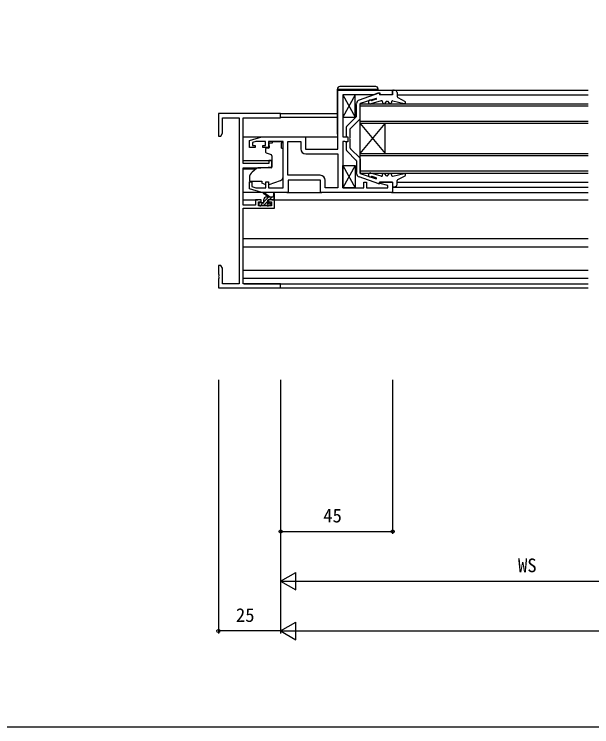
# Model space of a CAD drawing. Units: millimetres, scale not verified. Extents: x -437 to 438, y -281 to 278.
# Drawn here: x -168.8 to 63.2, y -280.9 to 5.6 of the extents above; entities that cross this region are included whole.
import ezdxf
from ezdxf.enums import TextEntityAlignment as Align

# ---------------------------------------------------------------- set-up
doc = ezdxf.new("R2010")
doc.units = ezdxf.units.MM
doc.header["$LTSCALE"] = 2
for name, color, linetype in [('0-2_YKK_11', 7, 'Continuous'), ('0-3_YKK_12', 2, 'Continuous'), ('0-4_YKK_13', 4, 'Continuous'), ('0-6_YKK_D', 6, 'Continuous'), ('0-7_YKK_ZWAK', 7, 'Continuous')]:
    doc.layers.add(name, color=color, linetype=linetype)
doc.styles.add('ＭＳ ゴシック', font='')
doc.styles.get('ＭＳ ゴシック').set_extended_font_data('MS Gothic')

msp = doc.modelspace()

# ---------------------------------------------------------------- linework, layer by layer
at = {"layer": '0-2_YKK_11'}
msp.add_line((-51.7, -50.6), (-38.8, -50.6), dxfattribs=at)
for points in [[(-16.8, -66.1), (-45.8, -66.1), (-45.8, -61.1), (-58.8, -61.1), (-58.8, -66.1), (-69.3, -66.1), (-74.3, -64.6), (-74.3, -61.8), (-73.3, -61.8), (-73.3, -63.752), (-71.805, -64.2), (-67.7, -64.2), (-67.7, -61.8), (-66.7, -61.8), (-66.7, -64.2), (-60.8, -64.2), (-60.8, -45.6), (-66.7, -45.6), (-66.7, -48), (-69, -48), (-69, -47.2), (-67.9, -47.2), (-67.9, -45.6), (-71.805, -45.6), (-73.1, -45.988), (-73.1, -47.2), (-72, -47.2), (-72, -48), (-74.3, -48), (-74.3, -45.2), (-69.3, -43.7), (-51.8, -43.7), (-51.8, -48.7), (-38.8, -48.7), (-38.8, -24.9), (-16.8, -24.9), (-16.8, -26.9), (-21.8, -26.9), (-21.8, -26.2), (-22.8, -26.2)], [(-22.8, -26.2), (-24.448, -26.8), (-36.8, -26.8), (-36.8, -43.7), (-34.8, -43.7), (-34.8, -45.8), (-35.6, -45.8), (-35.773, -45.7), (-35.946, -45.6), (-36.8, -45.6), (-36.8, -64.2), (-28.3, -64.2), (-28.3, -61.9), (-27.3, -61.9), (-27.3, -64.2), (-18.7, -64.2), (-18.7, -63.261), (-21.829, -62.422), (-21.761, -61.9), (-16.8, -61.9), (-16.8, -66.1)], [(-76.8, -36.03), (-61.8, -36.03), (-61.8, -34.4), (-86.8, -34.4), (-86.8, -43.4), (-85.8, -43.4), (-85.17, -42.309), (-85.17, -36.03), (-78.43, -36.03)], [(-78.43, -36.03), (-78.43, -102.77), (-85.17, -102.77), (-85.17, -96.491), (-85.8, -95.4), (-86.8, -95.4), (-86.8, -98.942), (-86.68, -99.125), (-86.68, -99.675), (-86.8, -99.858), (-86.8, -99.942), (-86.68, -100.125), (-86.68, -100.675), (-86.8, -100.858), (-86.8, -104.4), (-61.8, -104.4), (-61.8, -102.77), (-76.8, -102.77), (-76.8, -72.4), (-64.3, -72.4), (-64.3, -69.1), (-66.6, -69.1), (-66.6, -69.9), (-65.5, -69.9), (-65.5, -71.4), (-70.7, -71.4), (-70.7, -69.9), (-69.6, -69.9), (-69.6, -69.1), (-71.9, -69.1), (-71.9, -71.2), (-76.8, -71.2), (-76.8, -56.2), (-69.8, -56.2), (-65.3, -55.806), (-65.3, -53.2), (-66.5, -53.2), (-66.5, -54.5), (-76.8, -54.5), (-76.8, -36.03)], [(-45.9, -59.2), (-58.9, -59.2), (-58.9, -45.6), (-53.7, -45.6), (-53.7, -48.6)], [(-38.8, -50.6), (-38.8, -64.2), (-43.9, -64.2), (-43.9, -61.2)]]:
    msp.add_lwpolyline(points, dxfattribs=at)
for centre, start, end in [((-51.7, -48.6), 180.00001, 269.99999), ((-45.9, -61.2), 0.00001, 89.99999)]:
    msp.add_arc(centre, 2, start, end, dxfattribs=at)
at = {"layer": '0-3_YKK_12'}
for p, q in [((-17.1, -24.9), (61.7, -24.9)), ((-14.99, -26.9), (61.7, -26.9)), ((61.7, -31.4), (-29.8, -31.4)), ((-62.1, -34.4), (-39, -34.4)), ((-61.808, -35.8), (-39, -35.8)), ((-29.8, -37.4), (61.7, -37.4)), ((-29.8, -50.4), (-29.8, -38.4)), ((-29.8, -50.4), (-19.8, -38.4)), ((-29.8, -38.4), (-19.8, -50.4)), ((61.7, -38.4), (-29.8, -38.4)), ((-19.8, -50.4), (-19.8, -38.4)), ((-76.8, -43.7), (-69.227, -43.7)), ((-52.3, -43.7), (-38.8, -43.7)), ((-29.8, -58.4), (-29.8, -50.4)), ((-29.8, -50.4), (61.7, -50.4)), ((61.7, -51.4), (-29.8, -51.4)), ((-76.8, -53.2), (-65.3, -53.2)), ((-76.8, -56.6), (-71.677, -56.6)), ((-29.8, -57.4), (61.7, -57.4)), ((61.7, -58.4), (-29.8, -58.4)), ((-14.99, -61.9), (61.7, -61.899)), ((-16.8, -63.901), (61.7, -63.9)), ((-17.3, -66.1), (61.7, -66.1)), ((-76.8, -69.1), (-70.9, -69.1)), ((-65.3, -69.1), (61.7, -69.1)), ((-76.8, -84.6), (61.7, -84.6)), ((-76.8, -88), (61.7, -88)), ((-76.8, -100.5), (61.7, -100.5)), ((-76.5, -102.77), (61.7, -102.77)), ((-62.1, -104.4), (61.7, -104.4))]:
    msp.add_line(p, q, dxfattribs=at)
msp.add_lwpolyline([(-29.8, -38.4), (-29.8, -30.4), (61.7, -30.4)], dxfattribs=at)
at = {"layer": '0-4_YKK_13'}
for p, q in [((-39, -24.5), (-22.6, -24.5)), ((-39, -42.7), (-39, -24.5)), ((-23.6, -23.5), (-38, -23.5)), ((-22.6, -24.9), (-22.6, -24.5)), ((-16.8, -26.9), (-16.8, -25.224)), ((-16.465, -24.926), (-15.916, -24.991)), ((-36.8, -26.8), (-31.8, -35.8)), ((-31.8, -26.8), (-36.8, -35.8)), ((-22.398, -26.217), (-30.291, -28.954)), ((-23.449, -28.252), (-29.8, -30.373)), ((-23.346, -28.568), (-25.054, -29.112)), ((-22, -26.5), (-22, -26.9)), ((-16.8, -26.9), (-22, -26.9)), ((-15.035, -25.937), (-14.962, -27.489)), ((-14.7, -27.906), (-11.818, -29.458)), ((-31.5, -30.671), (-31.5, -30.371)), ((-31.3, -30.371), (-31.5, -30.371)), ((-31.3, -30.671), (-31.5, -30.671)), ((-31.3, -30.371), (-31.3, -30.371)), ((-31.3, -30.371), (-31.3, -30.371)), ((-31.3, -35.41), (-31.3, -30.671)), ((-29.8, -36.276), (-29.8, -30.373)), ((-21.452, -29.223), (-25.498, -30.513)), ((-20.8, -29.7), (-20.8, -29.9)), ((-19.3, -29.4), (-19.9, -30.2)), ((-19.3, -29.4), (-18.8, -29.4)), ((-18.8, -29.4), (-18.2, -30.2)), ((-17.3, -29.778), (-17.3, -29.9)), ((-16.682, -29.292), (-12.173, -30.385)), ((-31.388, -35.622), (-35.212, -39.446)), ((-29.888, -36.488), (-33.712, -40.312)), ((-35.3, -43.7), (-35.3, -39.658)), ((-33.8, -44.1), (-33.8, -40.524)), ((-65.2, -45.63), (-61.4, -45.63)), ((-65.2, -45.63), (-65.2, -46.3)), ((-61.4, -45.63), (-61.4, -46.3)), ((-35.3, -49.142), (-35.3, -45.8)), ((-33.8, -48.276), (-33.8, -44.7)), ((-67.9, -48.6), (-67.9, -49.65)), ((-66.67, -48.3), (-67.6, -48.3)), ((-65.2, -46.3), (-66.37, -46.3)), ((-66.37, -47.3), (-66.37, -46.3)), ((-66.37, -47.3), (-66.37, -48)), ((-61.4, -47.3), (-61.4, -46.3)), ((-61.4, -48.3), (-61.4, -47.3)), ((-61.4, -48.3), (-60.8, -48.3)), ((-60.8, -59.855), (-60.8, -48.3)), ((-29.888, -52.312), (-33.712, -48.488)), ((-67.571, -50.12), (-65.571, -50.848)), ((-65.3, -51.296), (-65.3, -55.903)), ((-31.388, -53.178), (-35.212, -49.354)), ((-31.3, -53.39), (-31.3, -58.129)), ((-29.8, -52.524), (-29.8, -58.427)), ((-71.537, -56.483), (-73.228, -57.902)), ((-65.517, -56.202), (-70.903, -56.249)), ((-36.8, -55.2), (-31.8, -64.2)), ((-31.8, -55.2), (-36.8, -64.2)), ((-31.5, -58.129), (-31.5, -58.429)), ((-31.3, -58.129), (-31.5, -58.129)), ((-31.3, -58.429), (-31.5, -58.429)), ((-31.3, -58.429), (-31.3, -58.429)), ((-31.3, -58.429), (-31.3, -58.429)), ((-22.398, -62.583), (-30.291, -59.846)), ((-29.8, -58.427), (-23.384, -60.57)), ((-21.452, -59.577), (-25.498, -58.287)), ((-23.346, -60.232), (-25.054, -59.688)), ((-20.8, -59.1), (-20.8, -58.9)), ((-19.3, -59.4), (-19.9, -58.6)), ((-19.3, -59.4), (-18.8, -59.4)), ((-18.8, -59.4), (-18.2, -58.6)), ((-17.3, -59.022), (-17.3, -58.9)), ((-16.682, -59.508), (-12.173, -58.415)), ((-14.7, -60.894), (-11.818, -59.342)), ((-74.3, -60.2), (-74.3, -61.5)), ((-69.3, -61.8), (-69.3, -62.297)), ((-67.994, -62.906), (-69.3, -62.297)), ((-66.428, -62.941), (-61.791, -61.266)), ((-16.8, -61.9), (-22, -61.9)), ((-22, -62.3), (-22, -61.9)), ((-16.8, -61.9), (-16.8, -63.576)), ((-15.035, -62.863), (-14.962, -61.311)), ((-16.465, -63.874), (-15.916, -63.809)), ((-69.227, -66.1), (-76.8, -66.1)), ((-66.8, -67.9), (-68.619, -66.499)), ((-68.5, -69.867), (-66.533, -67.9)), ((-66.2, -67.9), (-68.418, -66.217)), ((-68.344, -68.364), (-68.036, -68.056)), ((-67.5, -67.9), (-64.3, -67.9)), ((-66.186, -68.9), (-65.186, -67.9)), ((-64.839, -68.9), (-64.3, -68.361)), ((-64.6, -66.774), (-64.799, -67.9)), ((-64.3, -68.6), (-64.3, -66.601)), ((-59.3, -66.1), (-45.3, -66.1)), ((-70.5, -70.6), (-70.5, -71.1)), ((-70.484, -70.504), (-70.296, -70.316)), ((-68.8, -70.3), (-70.2, -70.3)), ((-70.2, -71.4), (-69.7, -71.4)), ((-70.033, -71.4), (-68.933, -70.3)), ((-69.5, -71.2), (-67.4, -71.2)), ((-68.5, -70), (-68.5, -68.9)), ((-68.486, -71.2), (-66.9, -69.614)), ((-67.308, -71.369), (-66.239, -70.3)), ((-67.2, -71.4), (-66.6, -71.4)), ((-66.9, -69.839), (-66.9, -69.2)), ((-66.6, -68.9), (-64.6, -68.9)), ((-66.1, -70.3), (-66.439, -70.3)), ((-66.388, -71.312), (-65.888, -70.812)), ((61.7, -97.5), (-76.8, -97.5))]:
    msp.add_line(p, q, dxfattribs=at)
for points in [[(-31.8, -26.8), (-36.8, -26.8), (-36.8, -35.8), (-31.8, -35.8)], [(-31.8, -64.2), (-36.8, -64.2), (-36.8, -55.2), (-31.8, -55.2)]]:
    msp.add_lwpolyline(points, close=True, dxfattribs=at)
msp.add_lwpolyline([(-74.3, -61.5), (-69.3, -61.5), (-69.3, -61.8)], dxfattribs=at)
for centre, radius, start, end in [((-38, -24.5), 1, 90, 180), ((-23.6, -24.5), 1, 0, 90), ((-16.5, -25.224), 0.3, 83.21997, 180), ((-16.034, -25.984), 1, 2.68232, 83.21997), ((-23.396, -28.409), 0.166, 287.68045, 108.46873), ((-22.3, -26.5), 0.3, 0, 109.12451), ((-14.463, -27.466), 0.5, 182.68232, 241.68758), ((-29.8, -30.371), 1.5, 109.12451, 180), ((-25.741, -29.751), 0.8, 57.20165, 287.68045), ((-25.146, -28.826), 0.3, 237.20165, 287.68045), ((-21.3, -29.7), 0.5, 0, 107.68045), ((-20.3, -29.9), 0.5, 180, 323.1301), ((-17.8, -29.9), 0.5, 216.8699, 360), ((-16.8, -29.778), 0.5, 76.37961, 180), ((-12.055, -29.899), 0.5, 256.37961, 61.68758), ((-31.6, -35.41), 0.3, 315, 0), ((-30.1, -36.276), 0.3, 315, 359.99985), ((-35, -39.658), 0.3, 135, 180), ((-38.5, -42.7), 0.5, 180, 233.1301), ((-33.5, -40.524), 0.3, 135, 180), ((-33.8, -44.4), 0.3, 90, 270), ((-67.6, -48.6), 0.3, 90, 180), ((-66.67, -48), 0.3, 270, 0), ((-33.5, -48.276), 0.3, 180, 225), ((-67.4, -49.65), 0.5, 180, 250), ((-65.8, -51.296), 0.5, 0, 70), ((-35, -49.142), 0.3, 180, 225), ((-31.6, -53.39), 0.3, 360, 45), ((-30.1, -52.524), 0.3, 0.00015, 45), ((-70.894, -57.249), 1, 90.5, 130), ((-65.6, -55.903), 0.3, 270.5, 0), ((-71.3, -60.2), 3, 130, 180), ((-62.3, -59.855), 1.5, 289.85326, 0), ((-29.8, -58.429), 1.5, 180, 250.87549), ((-25.741, -59.049), 0.8, 72.31955, 302.79835), ((-25.146, -59.974), 0.3, 72.31955, 122.79835), ((-21.3, -59.1), 0.5, 252.31955, 0), ((-20.3, -58.9), 0.5, 36.8699, 180), ((-17.8, -58.9), 0.5, 0, 143.1301), ((-16.8, -59.022), 0.5, 180, 283.62039), ((-12.055, -58.901), 0.5, 298.31242, 103.62039), ((-67.571, -62), 1, 245, 262.59308), ((-66.768, -62), 1, 273.88684, 289.85326), ((-23.396, -60.391), 0.166, 251.53127, 72.31955), ((-22.3, -62.3), 0.3, 250.87549, 0), ((-16.034, -62.816), 1, 276.78003, 357.31769), ((-14.463, -61.334), 0.5, 118.31242, 177.31769), ((-16.5, -63.576), 0.3, 180, 276.78003), ((-68.6, -66.3), 0.2, 24.41711, 264.41711), ((-67.5, -68.9), 1, 90, 180), ((-64.5, -66.601), 0.2, 360, 240), ((-64.6, -68.6), 0.3, 270, 360), ((-70.2, -70.6), 0.3, 90, 180), ((-70.2, -71.1), 0.3, 180, 270), ((-69.7, -71.2), 0.2, 270, 360), ((-68.8, -70), 0.3, 270, 360), ((-67.2, -71.2), 0.2, 180, 270), ((-66.9, -70.3), 0.25, 123.05573, 326.94427), ((-67.2, -69.839), 0.3, 303.05573, 360), ((-66.6, -69.2), 0.3, 90, 180), ((-66.439, -70.6), 0.3, 90, 146.94427), ((-66.6, -71.1), 0.3, 270, 315), ((-66.1, -70.6), 0.3, 315, 90)]:
    msp.add_arc(centre, radius, start, end, dxfattribs=at)
at = {"layer": '0-6_YKK_D'}
for p, q in [((-86.8, -141.4), (-86.8, -243.4)), ((-61.8, -141.4), (-61.8, -243.4)), ((-61.8, -141.4), (-61.8, -243.4)), ((-61.8, -141.4), (-61.8, -203.4)), ((-16.8, -141.4), (-16.8, -203.4)), ((-61.8, -184.4), (-61.8, -223.4)), ((-61.8, -202.4), (-16.8, -202.4)), ((-61.8, -222.4), (-55.738, -218.9)), ((-55.738, -225.9), (-55.738, -218.9)), ((-61.8, -222.4), (-55.738, -225.9)), ((-61.8, -222.4), (-49.676, -222.4)), ((-54.8, -222.4), (136.2, -222.4)), ((-61.8, -242.4), (-55.738, -238.9)), ((-55.738, -245.9), (-55.738, -238.9)), ((-61.8, -242.4), (-86.8, -242.4)), ((-61.8, -242.4), (-55.738, -245.9)), ((-61.8, -242.4), (-49.676, -242.4)), ((-54.8, -242.4), (381.2, -242.4))]:
    msp.add_line(p, q, dxfattribs=at)
for centre in [(-61.8, -202.4), (-16.8, -202.4), (-86.8, -242.4)]:
    msp.add_circle(centre, 0.637, dxfattribs=at)
at = {"layer": '0-7_YKK_ZWAK'}
msp.add_lwpolyline([(-436.8, -280.9), (438.2, -280.9), (438.2, 244.1)], dxfattribs=at)

# ---------------------------------------------------------------- texts
at = {"layer": '0-6_YKK_D', "style": 'ＭＳ ゴシック'}
for s, p in [('45', (-44.669, -200.4)), ('WS', (33.584, -220.4)), ('25', (-79.755, -240.4))]:
    msp.add_text(s, height=5.499, dxfattribs=at).set_placement(p, align=Align.BOTTOM_LEFT)

doc.saveas('drawing.dxf')
